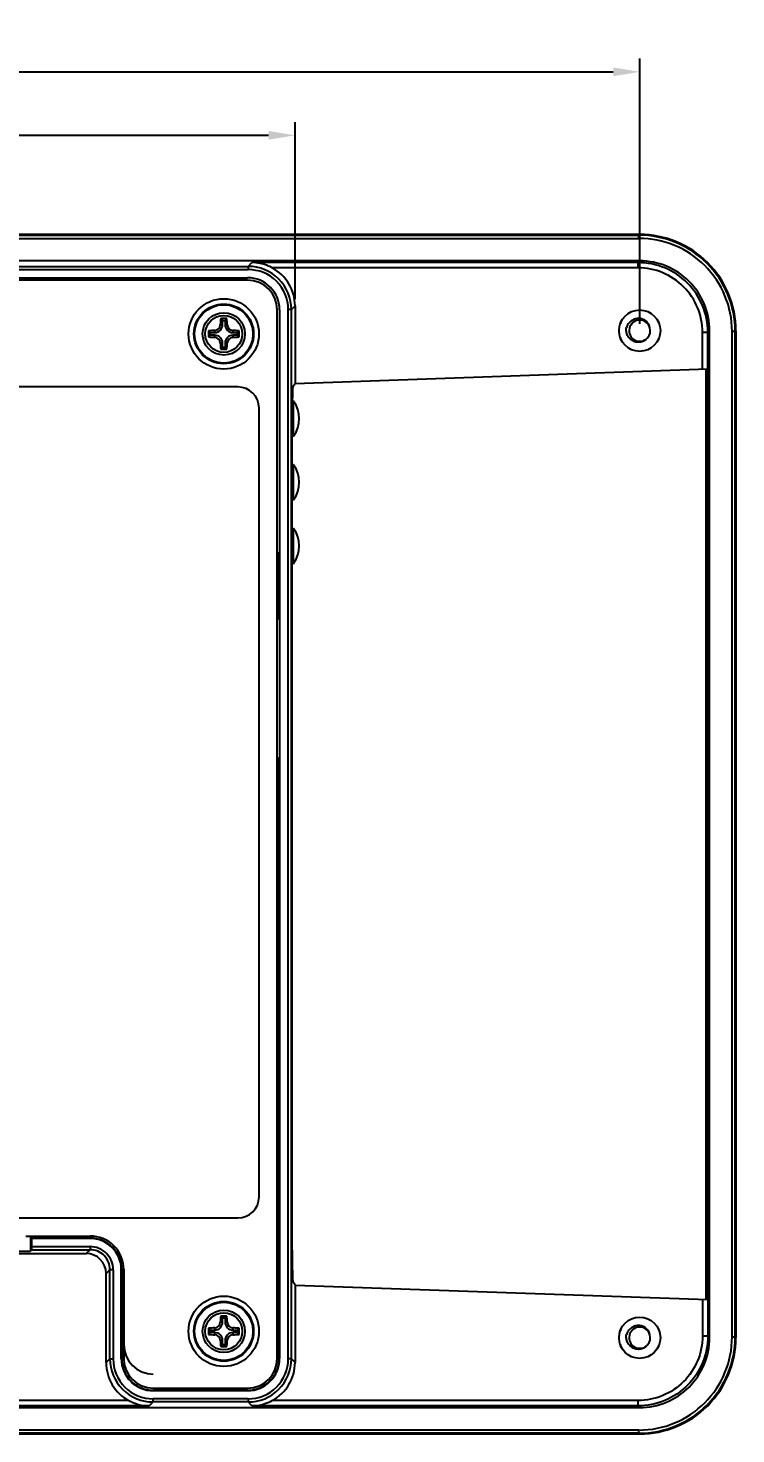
# Model space of a CAD drawing. Header units: millimetres. Extents: x 47 to 545, y 95 to 243.
# Drawn here: x 477.9 to 544.7, y 104.1 to 236.7 of the extents above; entities that cross this region are included whole.
import ezdxf

# ---------------------------------------------------------------- set-up
doc = ezdxf.new("R2010")
doc.units = ezdxf.units.MM
doc.header["$LTSCALE"] = 30.734
doc.header["$PDMODE"] = 3
doc.header["$PDSIZE"] = 0.3125
doc.layers.get('0').update_dxf_attribs({"linetype": 'CONTINUOUS'})
doc.layers.get('Defpoints').update_dxf_attribs({"linetype": 'CONTINUOUS'})
doc.layers.add('dim', color=6, linetype='CONTINUOUS', lineweight=9)
doc.styles.add('Verdana', font='verdana.ttf', dxfattribs={"height": 3})
doc.dimstyles.new('aaaaaaaa 3.0', dxfattribs={"dimtxt": 3, "dimasz": 2.5, "dimexe": 1.25, "dimexo": 0.625, "dimtad": 1, "dimzin": 9, "dimdsep": 46, "dimtxsty": 'Verdana', "dimcen": 0, "dimazin": 0, "dimtfac": 1, "dimtofl": 0, "dimtmove": 0, "dimatfit": 3, "dimfxl": 1, "dimlwd": 25, "dimlwe": 25, "dimarcsym": 0})

# ---------------------------------------------------------------- blocks, each defined once
blk = doc.blocks.new('*D22')
at = {"layer": 'Defpoints', "color": 0}
for p in [(535.58, 232.62), (358.38, 208.2), (535.58, 208.2)]:
    blk.add_point(p, dxfattribs=at)
at = {"layer": 'dim', "color": 0, "lineweight": 25}
for p, q in [((358.38, 208.83), (358.38, 233.87)), ((535.58, 208.83), (535.58, 233.87)), ((360.88, 232.62), (533.08, 232.62))]:
    blk.add_line(p, q, dxfattribs=at)
at = {"layer": 'dim', "color": 0}
for points in [[(360.88, 233.03), (360.88, 232.2), (358.38, 232.62)], [(533.08, 232.2), (533.08, 233.03), (535.58, 232.62)]]:
    blk.add_solid(points, dxfattribs=at)
at = {"layer": 'dim', "color": 0, "insert": (447.05, 234.77), "char_height": 3, "attachment_point": 5, "style": 'Verdana'}
blk.add_mtext('177.2', dxfattribs=at)
blk = doc.blocks.new('*D26')
at = {"layer": 'Defpoints', "color": 0}
for p in [(503.08, 226.63), (390.88, 210.53), (503.08, 210.53)]:
    blk.add_point(p, dxfattribs=at)
at = {"layer": 'dim', "color": 0, "lineweight": 25}
for p, q in [((390.88, 211.16), (390.88, 227.88)), ((503.08, 211.16), (503.08, 227.88)), ((393.38, 226.63), (500.58, 226.63))]:
    blk.add_line(p, q, dxfattribs=at)
at = {"layer": 'dim', "color": 0}
for points in [[(393.38, 227.04), (393.38, 226.21), (390.88, 226.63)], [(500.58, 226.21), (500.58, 227.04), (503.08, 226.63)]]:
    blk.add_solid(points, dxfattribs=at)
at = {"layer": 'dim', "color": 0, "insert": (446.98, 228.78), "char_height": 3, "attachment_point": 5, "style": 'Verdana'}
blk.add_mtext('112.2', dxfattribs=at)

msp = doc.modelspace()

# ---------------------------------------------------------------- linework, layer by layer
at = {"linetype": 'Continuous'}
for p, q in [((535.575, 217.272), (358.385, 217.272)), ((358.447, 217.209), (535.512, 217.209)), ((358.448, 216.909), (535.511, 216.909)), ((535.575, 217.272), (535.512, 217.209)), ((535.512, 216.909), (535.512, 217.209)), ((535.582, 214.78), (358.378, 214.78)), ((395.304, 214.264), (498.655, 214.264)), ((395.304, 213.964), (498.655, 213.964)), ((498.655, 214.264), (499.014, 214.623)), ((498.655, 214.264), (498.655, 213.964)), ((535.424, 214.623), (499.014, 214.623)), ((535.424, 214.123), (500.934, 214.123)), ((535.424, 214.623), (535.582, 214.78)), ((535.424, 214.123), (535.424, 214.623)), ((395.36, 213.195), (498.6, 213.195)), ((498.597, 212.966), (395.362, 212.966)), ((498.6, 213.195), (498.6, 213.156)), ((501.39, 111.227), (501.39, 210.173)), ((501.619, 210.176), (501.58, 210.176)), ((501.619, 210.176), (501.619, 111.225)), ((502.434, 111.215), (502.434, 210.185)), ((502.734, 210.185), (502.434, 210.185)), ((502.734, 210.185), (503.08, 210.531)), ((502.734, 111.215), (502.734, 210.185)), ((503.08, 210.531), (503.08, 203.203)), ((535.336, 210.118), (535.382, 210.083)), ((535.382, 210.083), (535.421, 210.129)), ((535.738, 210.129), (535.778, 210.083)), ((535.778, 210.083), (535.823, 210.118)), ((495.509, 208.018), (495.509, 208.222)), ((496.032, 208.746), (496.237, 208.746)), ((496.237, 209.168), (496.07, 209.334)), ((496.237, 208.746), (496.237, 209.168)), ((496.237, 209.168), (496.481, 209.168)), ((496.481, 209.168), (496.648, 209.334)), ((496.481, 209.168), (496.481, 208.746)), ((496.481, 208.746), (496.686, 208.746)), ((497.209, 208.222), (497.209, 208.018)), ((533.686, 208.2), (533.659, 208.228)), ((533.797, 208.948), (533.85, 208.97)), ((533.85, 208.97), (533.83, 209.027)), ((534.048, 209.313), (534.04, 209.37)), ((537.119, 209.37), (537.112, 209.313)), ((537.329, 209.027), (537.31, 208.97)), ((537.31, 208.97), (537.362, 208.948)), ((537.5, 208.228), (537.473, 208.2)), ((542.16, 208.202), (542.002, 208.045)), ((542.16, 113.198), (542.16, 208.202)), ((495.087, 208.018), (494.92, 208.184)), ((495.087, 207.773), (494.92, 207.607)), ((495.087, 207.773), (495.087, 208.018)), ((495.087, 208.018), (495.509, 208.018)), ((495.509, 207.773), (495.087, 207.773)), ((495.509, 207.569), (495.509, 207.773)), ((496.237, 207.046), (496.032, 207.046)), ((496.237, 206.623), (496.237, 207.046)), ((496.481, 207.046), (496.481, 206.623)), ((496.686, 207.046), (496.481, 207.046)), ((497.209, 208.018), (497.631, 208.018)), ((497.209, 207.773), (497.209, 207.569)), ((497.631, 207.773), (497.209, 207.773)), ((497.631, 208.018), (497.798, 208.184)), ((497.631, 208.018), (497.631, 207.773)), ((497.631, 207.773), (497.798, 207.607)), ((533.659, 208.172), (533.686, 208.2)), ((533.85, 207.43), (533.797, 207.452)), ((533.83, 207.373), (533.85, 207.43)), ((534.04, 207.03), (534.048, 207.087)), ((537.112, 207.087), (537.119, 207.03)), ((537.362, 207.452), (537.31, 207.43)), ((537.31, 207.43), (537.329, 207.373)), ((537.473, 208.2), (537.5, 208.172)), ((541.502, 208.045), (542.002, 208.045)), ((541.502, 204.573), (541.502, 208.045)), ((542.002, 204.591), (542.002, 208.045)), ((544.589, 208.132), (544.289, 208.132)), ((544.289, 113.268), (544.289, 208.132)), ((544.589, 208.132), (544.652, 208.195)), ((544.589, 113.268), (544.589, 208.132)), ((544.652, 208.195), (544.652, 113.205)), ((496.237, 206.623), (496.07, 206.457)), ((496.481, 206.623), (496.237, 206.623)), ((496.481, 206.623), (496.648, 206.457)), ((535.382, 206.317), (535.336, 206.282)), ((535.421, 206.271), (535.382, 206.317)), ((535.778, 206.317), (535.738, 206.271)), ((535.823, 206.282), (535.778, 206.317)), ((503.079, 203.231), (542.009, 204.591)), ((541.811, 204.584), (541.811, 116.816)), ((542.009, 204.591), (542.009, 116.809)), ((502.881, 202.939), (503.08, 203.203)), ((497.68, 202.894), (396.28, 202.894)), ((499.68, 126.494), (499.68, 200.894)), ((502.93, 201.55), (502.818, 201.55)), ((502.93, 198.25), (502.93, 201.55)), ((502.805, 121.458), (502.805, 199.942)), ((502.93, 198.25), (502.805, 198.25)), ((502.93, 195.55), (502.805, 195.55)), ((502.93, 192.25), (502.93, 195.55)), ((502.93, 192.25), (502.805, 192.25)), ((502.805, 189.55), (502.93, 189.55)), ((502.93, 186.25), (502.93, 189.55)), ((501.58, 187.22), (501.39, 187.22)), ((501.501, 181.02), (501.501, 187.22)), ((502.805, 186.25), (502.93, 186.25)), ((501.58, 181.02), (501.39, 181.02)), ((501.58, 167.868), (501.39, 167.868)), ((501.501, 167.789), (501.39, 167.789)), ((501.58, 167.868), (501.501, 167.789)), ((501.501, 161.746), (501.501, 167.789)), ((501.39, 161.746), (501.501, 161.746)), ((501.58, 161.668), (501.39, 161.668)), ((501.58, 161.668), (501.501, 161.746)), ((501.58, 111.225), (501.58, 161.668)), ((396.28, 124.494), (497.68, 124.494)), ((477.68, 122.794), (483.755, 122.794)), ((478.135, 122.794), (478.135, 121.367)), ((478.232, 122.604), (478.232, 122.794)), ((478.232, 122.604), (483.756, 122.604)), ((478.232, 122.604), (478.271, 122.565)), ((483.756, 122.565), (478.271, 122.565)), ((478.271, 121.796), (478.271, 122.565)), ((483.756, 122.565), (483.756, 122.604)), ((475.48, 121.137), (483.387, 121.137)), ((476.134, 121.367), (478.135, 121.367)), ((478.263, 121.496), (478.135, 121.367)), ((478.263, 121.496), (483.746, 121.496)), ((478.271, 121.796), (483.746, 121.796)), ((483.746, 121.496), (483.387, 121.137)), ((483.746, 121.796), (483.746, 121.496)), ((485.625, 119.617), (485.267, 119.258)), ((485.925, 119.617), (485.625, 119.617)), ((485.625, 111.215), (485.625, 119.617)), ((485.925, 119.617), (485.925, 111.215)), ((486.734, 119.626), (486.695, 119.626)), ((486.695, 111.225), (486.695, 119.626)), ((486.734, 119.626), (486.734, 111.225)), ((486.923, 119.626), (486.923, 111.224)), ((485.267, 110.856), (485.267, 119.258)), ((503.08, 118.197), (502.881, 118.461)), ((503.08, 118.197), (503.08, 110.869)), ((503.08, 118.169), (542.009, 116.809)), ((541.502, 116.827), (541.502, 113.355)), ((542.002, 116.809), (542.002, 113.355)), ((495.087, 113.927), (494.92, 114.093)), ((495.509, 113.927), (495.509, 114.131)), ((496.032, 114.655), (496.237, 114.655)), ((496.237, 115.077), (496.07, 115.243)), ((496.237, 115.077), (496.481, 115.077)), ((496.237, 114.655), (496.237, 115.077)), ((496.481, 115.077), (496.648, 115.243)), ((496.481, 115.077), (496.481, 114.655)), ((496.481, 114.655), (496.686, 114.655)), ((497.209, 114.131), (497.209, 113.927)), ((497.631, 113.927), (497.798, 114.093)), ((534.048, 114.313), (534.04, 114.37)), ((535.336, 115.118), (535.382, 115.083)), ((535.382, 115.083), (535.421, 115.129)), ((535.738, 115.129), (535.778, 115.083)), ((535.778, 115.083), (535.823, 115.118)), ((537.119, 114.37), (537.112, 114.313)), ((495.087, 113.682), (494.92, 113.516)), ((495.087, 113.927), (495.509, 113.927)), ((495.087, 113.682), (495.087, 113.927)), ((495.509, 113.682), (495.087, 113.682)), ((495.509, 113.478), (495.509, 113.682)), ((496.237, 112.955), (496.032, 112.955)), ((496.237, 112.532), (496.237, 112.955)), ((496.686, 112.955), (496.481, 112.955)), ((496.481, 112.955), (496.481, 112.532)), ((497.209, 113.927), (497.631, 113.927)), ((497.631, 113.682), (497.209, 113.682)), ((497.209, 113.682), (497.209, 113.478)), ((497.631, 113.927), (497.631, 113.682)), ((497.631, 113.682), (497.798, 113.516)), ((533.686, 113.2), (533.659, 113.228)), ((533.659, 113.172), (533.686, 113.2)), ((533.797, 113.948), (533.85, 113.97)), ((533.85, 113.97), (533.83, 114.027)), ((537.329, 114.027), (537.31, 113.97)), ((537.31, 113.97), (537.362, 113.948)), ((537.5, 113.228), (537.473, 113.2)), ((537.473, 113.2), (537.5, 113.172)), ((542.002, 113.355), (541.502, 113.355)), ((542.002, 113.355), (542.16, 113.198)), ((544.282, 113.268), (544.589, 113.268)), ((544.652, 113.205), (544.589, 113.268)), ((496.237, 112.532), (496.07, 112.366)), ((496.481, 112.532), (496.237, 112.532)), ((496.481, 112.532), (496.648, 112.366)), ((533.85, 112.43), (533.797, 112.452)), ((533.83, 112.373), (533.85, 112.43)), ((534.04, 112.03), (534.048, 112.087)), ((537.112, 112.087), (537.119, 112.03)), ((537.362, 112.452), (537.31, 112.43)), ((537.31, 112.43), (537.329, 112.373)), ((485.625, 111.215), (485.267, 110.856)), ((485.625, 111.215), (485.925, 111.215)), ((486.734, 111.225), (486.695, 111.225)), ((501.58, 111.225), (501.619, 111.225)), ((502.734, 111.215), (502.434, 111.215)), ((503.08, 110.869), (502.734, 111.215)), ((535.382, 111.317), (535.336, 111.282)), ((535.421, 111.271), (535.382, 111.317)), ((535.778, 111.317), (535.738, 111.271)), ((535.823, 111.282), (535.778, 111.317)), ((498.655, 107.436), (489.704, 107.436)), ((489.704, 107.136), (489.704, 107.436)), ((489.713, 108.434), (498.597, 108.434)), ((489.714, 108.245), (498.6, 108.245)), ((489.714, 108.245), (489.714, 108.205)), ((498.6, 108.205), (489.714, 108.205)), ((498.6, 108.245), (498.6, 108.205)), ((498.655, 107.436), (498.655, 107.136)), ((358.378, 106.62), (535.582, 106.62)), ((489.332, 106.764), (404.627, 106.764)), ((487.412, 107.264), (406.547, 107.264)), ((489.704, 107.136), (489.332, 106.764)), ((498.655, 107.136), (489.704, 107.136)), ((499.014, 106.778), (498.655, 107.136)), ((535.424, 106.778), (499.014, 106.778)), ((535.424, 107.277), (500.934, 107.277)), ((535.424, 106.778), (535.424, 107.277)), ((535.424, 106.778), (535.582, 106.62)), ((358.385, 104.128), (535.575, 104.128)), ((535.512, 104.191), (358.447, 104.191)), ((535.511, 104.491), (358.448, 104.491)), ((535.512, 104.191), (535.512, 104.491)), ((535.512, 104.191), (535.575, 104.128))]:
    msp.add_line(p, q, dxfattribs=at)
for centre, radius in [((496.359, 207.896), 3.317), ((496.359, 207.896), 2.817), ((496.359, 207.896), 2.75), ((496.359, 207.896), 2), ((496.359, 207.896), 1.745), ((535.58, 208.2), 1.95), ((496.359, 113.805), 3.317), ((496.359, 113.805), 2.817), ((496.359, 113.805), 2.75), ((496.359, 113.805), 2), ((496.359, 113.805), 1.745), ((535.58, 113.2), 1.95)]:
    msp.add_circle(centre, radius, dxfattribs=at)
for centre, radius, start, end in [((535.513, 208.133), 8.776, 359.9898, 90.01112), ((535.513, 208.133), 9.076, 359.99469, 90.00545), ((535.576, 208.196), 9.076, 359.99449, 90.00549), ((498.655, 210.186), 4.078, 359.99721, 90.00279), ((498.656, 210.186), 3.778, 359.99319, 90.00675), ((535.425, 208.045), 6.577, 359.99669, 90.00331), ((535.425, 208.046), 6.077, 359.99252, 90.00748), ((535.583, 208.203), 6.577, 359.99131, 90.00869), ((498.597, 210.173), 2.793, 0, 90), ((498.6, 210.176), 3.019, 0, 90), ((496.304, 191.362), 16.879, 92.69903, 94.70149), ((495.509, 208.746), 0.728, 270, 0), ((495.483, 208.771), 0.55, 272.67499, 357.32501), ((512.663, 207.966), 16.649, 175.28468, 177.31481), ((496.359, 190.773), 18.564, 89.10904, 90.89096), ((497.209, 208.746), 0.728, 180, 270), ((479.805, 207.95), 16.899, 2.7002, 4.70031), ((497.235, 208.771), 0.55, 182.67498, 267.32502), ((496.429, 191.593), 16.648, 85.28461, 87.31487), ((535.58, 208.2), 1, 16.05329, 317.58085), ((535.58, 208.2), 1, 317.59035, 16.04393), ((513.478, 207.896), 18.56, 179.10931, 180.00042), ((513.478, 207.895), 18.56, 179.99958, 180.89069), ((496.285, 224.141), 16.59, 265.28106, 267.31842), ((495.509, 207.046), 0.728, 0, 90), ((495.483, 207.02), 0.55, 2.67499, 87.32501), ((512.909, 207.842), 16.895, 182.69999, 184.70052), ((497.209, 207.046), 0.728, 90, 180), ((480.056, 207.826), 16.648, 355.28459, 357.31489), ((497.235, 207.02), 0.55, 92.67548, 177.32457), ((496.413, 224.449), 16.899, 272.70019, 274.70033), ((479.237, 207.896), 18.563, 359.99963, 0.89063), ((479.237, 207.896), 18.563, 359.10937, 0.00037), ((496.359, 225.018), 18.564, 269.10904, 270.89096), ((497.68, 200.894), 2, 0, 90), ((500.73, 199.9), 2.75, 323.1301, 36.8699), ((500.73, 193.9), 2.75, 323.1301, 36.8699), ((500.73, 187.9), 2.75, 323.1301, 36.8699), ((497.68, 126.494), 2, 270, 0), ((483.755, 119.626), 3.168, 359.98922, 90), ((483.756, 119.626), 2.978, 0, 90), ((483.756, 119.626), 2.939, 0, 90), ((483.746, 119.617), 2.179, 359.99278, 90.00719), ((483.747, 119.617), 1.879, 359.98426, 90.01571), ((513.478, 113.805), 18.56, 179.10931, 180.00042), ((496.304, 97.271), 16.879, 92.69903, 94.70149), ((495.509, 114.655), 0.728, 270, 0), ((495.483, 114.68), 0.55, 272.67499, 357.32501), ((512.663, 113.875), 16.649, 175.28468, 177.31481), ((496.359, 96.682), 18.564, 89.10904, 90.89096), ((497.209, 114.655), 0.728, 180, 270), ((479.805, 113.858), 16.899, 2.7002, 4.70031), ((497.235, 114.68), 0.55, 182.67498, 267.32502), ((496.429, 97.502), 16.648, 85.28461, 87.31487), ((479.237, 113.805), 18.563, 359.99963, 0.89063), ((535.58, 113.2), 1, 16.05329, 317.58085), ((513.478, 113.804), 18.56, 179.99958, 180.89069), ((496.285, 130.05), 16.59, 265.28106, 267.31842), ((495.509, 112.955), 0.728, 0, 90), ((495.483, 112.929), 0.55, 2.67499, 87.32501), ((512.909, 113.75), 16.895, 182.69999, 184.70052), ((497.209, 112.955), 0.728, 90, 180), ((480.056, 113.734), 16.648, 355.28459, 357.31489), ((497.235, 112.929), 0.55, 92.67548, 177.32457), ((496.413, 130.358), 16.899, 272.70019, 274.70033), ((479.237, 113.804), 18.563, 359.10937, 0.00037), ((535.513, 113.267), 8.776, 269.99141, 0.00964), ((535.513, 113.267), 9.076, 269.99461, 0.00524), ((535.576, 113.204), 9.076, 269.99451, 0.00551), ((535.583, 113.197), 6.577, 269.99129, 0.00871), ((535.58, 113.2), 1, 317.59035, 16.04393), ((489.713, 112.553), 2.779, 180, 270), ((496.359, 130.927), 18.564, 269.10904, 270.89096), ((489.704, 111.215), 4.078, 179.99721, 270.00279), ((489.704, 111.214), 3.778, 179.99319, 270.00676), ((489.714, 111.225), 3.019, 180, 270), ((489.714, 111.225), 2.98, 180, 270), ((489.713, 111.224), 2.79, 180, 270), ((498.597, 111.227), 2.793, 270, 0), ((498.6, 111.225), 3.019, 270, 0), ((498.6, 111.225), 2.98, 270, 0), ((498.655, 111.215), 4.078, 269.99718, 0.00282), ((498.656, 111.214), 3.778, 269.99321, 0.00679)]:
    msp.add_arc(centre, radius, start, end, dxfattribs=at)
for centre, major_axis, ratio, start_param, end_param in [((498.998, 210.528), (2.887, 2.887), 0.999315, -0.7850555, 0.2915105), ((502.883, 199.941), (0, 3), 0.026192, 0.0346857, 1.5705019), ((478.263, 121.796), (0, 0.3), 0.0261859, -3.1154127, -1.5707963), ((483.386, 119.256), (1.33, 1.33), 0.999315, -0.7850555, 0.7850555), ((502.883, 121.459), (0, 3), 0.026192, -4.7120945, -3.1762783), ((489.348, 110.859), (-2.887, -2.887), 0.999315, -0.7850555, 0.2915105), ((498.998, 110.872), (2.887, -2.887), 0.999315, -0.2915105, 0.7850555)]:
    msp.add_ellipse(centre, major_axis=major_axis, ratio=ratio, start_param=start_param, end_param=end_param, dxfattribs=at)
for points, knots in [([(500.934, 214.123), (500.783, 214.204), (500.179, 214.485), (499.507, 214.618), (499.014, 214.623)], [0, 0, 0, 0, 0.2580411, 1, 1, 1, 1]), ([(536.318, 207.526), (536.281, 207.475), (536.197, 207.38), (536.046, 207.264), (535.878, 207.177), (535.696, 207.121), (535.507, 207.098), (535.318, 207.108), (535.132, 207.15), (534.957, 207.222), (534.795, 207.322), (534.605, 207.488), (534.42, 207.749), (534.325, 208.054), (534.305, 208.306), (534.314, 208.432), (534.324, 208.494)], [0, 0, 0, 0, 0.062532, 0.125066, 0.1876055, 0.2501422, 0.3126814, 0.375231, 0.4377758, 0.5003213, 0.5628736, 0.6254185, 0.7501411, 0.8748826, 0.9374406, 1, 1, 1, 1]), ([(536.541, 208.476), (536.53, 208.539), (536.497, 208.661), (536.414, 208.832), (536.301, 208.985), (536.186, 209.094), (536.084, 209.167), (535.975, 209.232), (535.83, 209.295), (535.645, 209.34), (535.456, 209.353), (535.267, 209.335), (535.083, 209.287), (534.91, 209.21), (534.75, 209.107), (534.609, 208.981), (534.488, 208.834), (534.391, 208.671), (534.343, 208.554), (534.324, 208.494)], [0, 0, 0, 0, 0.0624758, 0.1249597, 0.1874465, 0.2499303, 0.2812043, 0.3124797, 0.3749765, 0.4374718, 0.4999667, 0.5624686, 0.6249628, 0.6874642, 0.7499711, 0.8124745, 0.8749766, 0.9374867, 1, 1, 1, 1]), ([(536.541, 113.476), (536.53, 113.539), (536.497, 113.661), (536.414, 113.832), (536.301, 113.985), (536.186, 114.094), (536.084, 114.167), (535.975, 114.232), (535.83, 114.295), (535.645, 114.34), (535.456, 114.353), (535.267, 114.335), (535.083, 114.287), (534.91, 114.21), (534.75, 114.107), (534.609, 113.981), (534.488, 113.834), (534.391, 113.671), (534.343, 113.554), (534.324, 113.494)], [0, 0, 0, 0, 0.0624758, 0.1249597, 0.1874465, 0.2499303, 0.2812043, 0.3124797, 0.3749765, 0.4374718, 0.4999667, 0.5624686, 0.6249628, 0.6874642, 0.7499711, 0.8124745, 0.8749766, 0.9374867, 1, 1, 1, 1]), ([(536.318, 112.526), (536.281, 112.475), (536.197, 112.38), (536.046, 112.264), (535.878, 112.177), (535.696, 112.121), (535.507, 112.098), (535.318, 112.108), (535.132, 112.15), (534.957, 112.222), (534.795, 112.322), (534.605, 112.488), (534.42, 112.749), (534.325, 113.054), (534.305, 113.306), (534.314, 113.432), (534.324, 113.494)], [0, 0, 0, 0, 0.062532, 0.125066, 0.1876055, 0.2501422, 0.3126814, 0.375231, 0.4377758, 0.5003213, 0.5628736, 0.6254185, 0.7501411, 0.8748826, 0.9374406, 1, 1, 1, 1]), ([(541.502, 113.355), (541.502, 112.564), (541.186, 110.965), (539.832, 108.944), (537.812, 107.593), (536.214, 107.277), (535.424, 107.277)], [0, 0, 0, 0, 0.2502726, 0.500281, 0.7501329, 1, 1, 1, 1]), ([(542.002, 113.355), (542.002, 112.499), (541.659, 110.768), (540.194, 108.582), (538.008, 107.119), (536.279, 106.778), (535.424, 106.778)], [0, 0, 0, 0, 0.2502724, 0.500281, 0.7501331, 1, 1, 1, 1]), ([(487.412, 107.264), (487.563, 107.183), (488.167, 106.902), (488.839, 106.769), (489.332, 106.764)], [0, 0, 0, 0, 0.2580544, 1, 1, 1, 1]), ([(499.014, 106.778), (499.177, 106.779), (499.841, 106.825), (500.492, 107.039), (500.934, 107.277)], [0, 0, 0, 0, 0.2451111, 1, 1, 1, 1])]:
    msp.add_open_spline(points, degree=3, knots=knots, dxfattribs=at)

# ---------------------------------------------------------------- dimensions: what is measured, and where the dimension line sits
at = {"layer": 'dim'}
dim = msp.add_linear_dim(base=(535.58, 232.616), p1=(358.38, 208.2), p2=(535.58, 208.2), dimstyle='aaaaaaaa 3.0', dxfattribs=at)
dim.commit()
dim.dimension.update_dxf_attribs({"geometry": '*D22', "text_midpoint": (447.052, 232.616), "dimtype": 160})
dim = msp.add_linear_dim(base=(503.08, 226.628), p1=(390.88, 210.531), p2=(503.08, 210.531), dimstyle='aaaaaaaa 3.0', dxfattribs=at)
dim.commit()
dim.dimension.update_dxf_attribs({"geometry": '*D26', "text_midpoint": (446.98, 228.784)})

doc.saveas('drawing.dxf')
